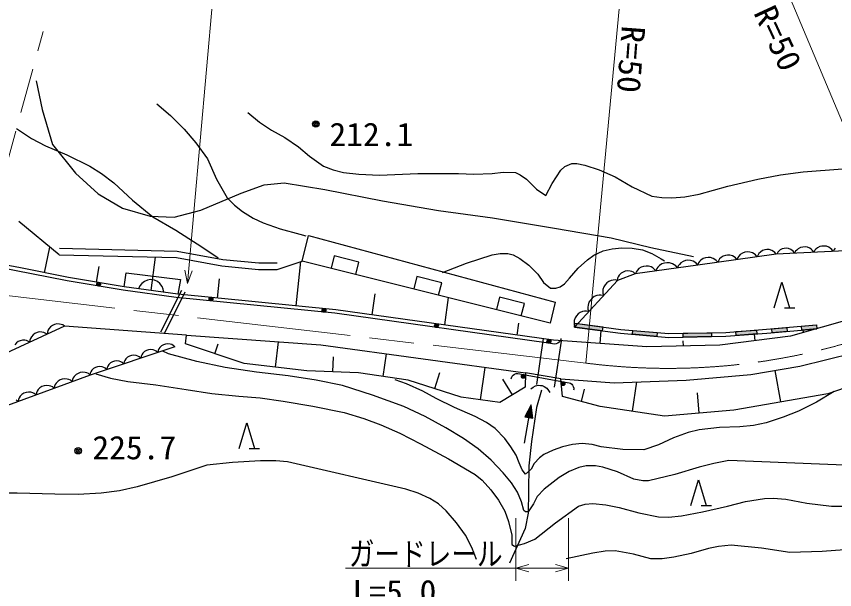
# Model space of a CAD drawing. Units: millimetres, scale not verified. Extents: x 40000 to 680000, y 20000 to 380000.
# Drawn here: x 73582 to 137444, y 228470 to 273244 of the extents above; entities that cross this region are included whole.
import ezdxf
from ezdxf.enums import TextEntityAlignment as Align

# ---------------------------------------------------------------- set-up
doc = ezdxf.new("R2010")
doc.units = ezdxf.units.MM
doc.header["$LTSCALE"] = 1000
doc.linetypes.add('CHAIN', pattern=[18.5, 12, -1.5, 3.5, -1.5])
for name, color, linetype, lineweight in [('M-BGD', 7, 'Continuous', 25), ('M-BMK', 2, 'CHAIN', 13), ('M-STR-HTXT', 7, 'Continuous', 13), ('M-STR-STR1', 1, 'Continuous', 25)]:
    doc.layers.add(name, color=color, linetype=linetype, lineweight=lineweight)
doc.styles.add('ＭＳ ゴシック', font='')
doc.styles.get('ＭＳ ゴシック').set_extended_font_data('MS Gothic')

msp = doc.modelspace()

# ---------------------------------------------------------------- hatches: boundary and pattern name
at = {"layer": 'M-BGD'}
for points in [[(117176, 249278), (119341, 248989), (119301, 248692), (117136, 248981)], [(134865, 249043), (136023, 249146), (136049, 248847), (134891, 248744)], [(121697, 248717), (123582, 248550), (123555, 248251), (121671, 248418)], [(125617, 248491), (127836, 248539), (127843, 248239), (125624, 248191)], [(129738, 248622), (131339, 248741), (131361, 248442), (129760, 248323)], [(132548, 248837), (133706, 248940), (133733, 248641), (132575, 248539)]]:
    msp.add_hatch(color=256, dxfattribs=at).paths.add_polyline_path(points)

# ---------------------------------------------------------------- linework, layer by layer
for p, q in [((75115, 268219), (75596, 265973)), ((75596, 265973), (76398, 263245)), ((76398, 263245), (78203, 260999)), ((78203, 260999), (79968, 259394)), ((91120, 259434), (92925, 260076)), ((92925, 260076), (94489, 260237)), ((94489, 260237), (97658, 259715)), ((79968, 259394), (81854, 258271)), ((87991, 258111), (91120, 259434)), ((97658, 259715), (102151, 258833)), ((102151, 258833), (106523, 258071)), ((81854, 258271), (84020, 257629)), ((85905, 257549), (87991, 258111)), ((106523, 258071), (110735, 257509)), ((84020, 257629), (85905, 257549)), ((110735, 257509), (115589, 256707)), ((76929, 254629), (73764, 257222)), ((95879, 254133), (96375, 256116)), ((96375, 256116), (115631, 250930)), ((115589, 256707), (120002, 255945)), ((120002, 255945), (123090, 255182)), ((75785, 253218), (76196, 255230)), ((76941, 255129), (86132, 254899)), ((86132, 254899), (89694, 254248)), ((123090, 255182), (126420, 254500)), ((130441, 254817), (130255, 254758)), ((130631, 254844), (130441, 254817)), ((130825, 254839), (130631, 254844)), ((131029, 254770), (130825, 254839)), ((131646, 254835), (131540, 254729)), ((131812, 254949), (131646, 254835)), ((131986, 255004), (131812, 254949)), ((132164, 255029), (131986, 255004)), ((132346, 255024), (132164, 255029)), ((132537, 254960), (132346, 255024)), ((132668, 254888), (132537, 254960)), ((132770, 254811), (132668, 254888)), ((132880, 254675), (132770, 254811)), ((138814, 254962), (132880, 254675)), ((132998, 254821), (132921, 254677)), ((133078, 254909), (132998, 254821)), ((133186, 254998), (133078, 254909)), ((133349, 255090), (133186, 254998)), ((133516, 255126), (133349, 255090)), ((133684, 255135), (133516, 255126)), ((133853, 255115), (133684, 255135)), ((134025, 255039), (133853, 255115)), ((134141, 254960), (134025, 255039)), ((134229, 254881), (134141, 254960)), ((134319, 254745), (134229, 254881)), ((134402, 254899), (134319, 254745)), ((134487, 254993), (134402, 254899)), ((134603, 255089), (134487, 254993)), ((134778, 255188), (134603, 255089)), ((134957, 255226), (134778, 255188)), ((135137, 255235), (134957, 255226)), ((135318, 255214), (135137, 255235)), ((135502, 255132), (135318, 255214)), ((135626, 255048), (135502, 255132)), ((135720, 254963), (135626, 255048)), ((135817, 254817), (135720, 254963)), ((135900, 254972), (135817, 254817)), ((135986, 255066), (135900, 254972)), ((136101, 255161), (135986, 255066)), ((136277, 255260), (136101, 255161)), ((136455, 255299), (136277, 255260)), ((136635, 255307), (136455, 255299)), ((136816, 255286), (136635, 255307)), ((137000, 255205), (136816, 255286)), ((137124, 255121), (137000, 255205)), ((137219, 255035), (137124, 255121)), ((137316, 254890), (137219, 255035)), ((137398, 255044), (137316, 254890)), ((137484, 255138), (137398, 255044)), ((73917, 253599), (70762, 254196)), ((76929, 254629), (86080, 254400)), ((84097, 251826), (84454, 254441)), ((86080, 254400), (89626, 253752)), ((89694, 254248), (92509, 253985)), ((98380, 254539), (98138, 253569)), ((100321, 254054), (98380, 254539)), ((125802, 254168), (125616, 254110)), ((125992, 254194), (125802, 254168)), ((126187, 254188), (125992, 254194)), ((126390, 254119), (126187, 254188)), ((132880, 254675), (126755, 253814)), ((127008, 254205), (126895, 254092)), ((127185, 254327), (127008, 254205)), ((127371, 254385), (127185, 254327)), ((127561, 254412), (127371, 254385)), ((127756, 254407), (127561, 254412)), ((127959, 254339), (127756, 254407)), ((128099, 254261), (127959, 254339)), ((128208, 254180), (128099, 254261)), ((128325, 254035), (128208, 254180)), ((128393, 254196), (128325, 254035)), ((128470, 254297), (128393, 254196)), ((128576, 254403), (128470, 254297)), ((128742, 254517), (128576, 254403)), ((128916, 254572), (128742, 254517)), ((129094, 254597), (128916, 254572)), ((129277, 254593), (129094, 254597)), ((129467, 254529), (129277, 254593)), ((129599, 254456), (129467, 254529)), ((129700, 254380), (129599, 254456)), ((129810, 254244), (129700, 254380)), ((129883, 254415), (129810, 254244)), ((129965, 254524), (129883, 254415)), ((130078, 254637), (129965, 254524)), ((130255, 254758), (130078, 254637)), ((131169, 254693), (131029, 254770)), ((131277, 254611), (131169, 254693)), ((131395, 254466), (131277, 254611)), ((131463, 254627), (131395, 254466)), ((131540, 254729), (131463, 254627)), ((77543, 252580), (71267, 253806)), ((77653, 252837), (73917, 253599)), ((79827, 252474), (80034, 253718)), ((89626, 253752), (92486, 253485)), ((92509, 253985), (93935, 253985)), ((93935, 253485), (95879, 254133)), ((95431, 250625), (95776, 254098)), ((115250, 249291), (95879, 254133)), ((100078, 253083), (100321, 254054)), ((126755, 253814), (121874, 253144)), ((122170, 253540), (122056, 253427)), ((122347, 253661), (122170, 253540)), ((122533, 253719), (122347, 253661)), ((122723, 253745), (122533, 253719)), ((122917, 253739), (122723, 253745)), ((123121, 253670), (122917, 253739)), ((123261, 253593), (123121, 253670)), ((123369, 253511), (123261, 253593)), ((123563, 253547), (123486, 253365)), ((123651, 253662), (123563, 253547)), ((123772, 253782), (123651, 253662)), ((123960, 253911), (123772, 253782)), ((124157, 253972), (123960, 253911)), ((124359, 254000), (124157, 253972)), ((124566, 253994), (124359, 254000)), ((124782, 253921), (124566, 253994)), ((124931, 253838), (124782, 253921)), ((125046, 253751), (124931, 253838)), ((125170, 253596), (125046, 253751)), ((125243, 253768), (125170, 253596)), ((125325, 253876), (125243, 253768)), ((125439, 253989), (125325, 253876)), ((125616, 254110), (125439, 253989)), ((126530, 254041), (126390, 254119)), ((126638, 253959), (126530, 254041)), ((126755, 253814), (126638, 253959)), ((126813, 253984), (126741, 253812)), ((126895, 254092), (126813, 253984)), ((82000, 252112), (82153, 253218)), ((82153, 253218), (86385, 252684)), ((92486, 253485), (93935, 253485)), ((104837, 252925), (104594, 251954)), ((106777, 252439), (104837, 252925)), ((121874, 253144), (120486, 252617)), ((120555, 252900), (120502, 252784)), ((120635, 253027), (120555, 252900)), ((120771, 253175), (120635, 253027)), ((120929, 253267), (120771, 253175)), ((121097, 253331), (120929, 253267)), ((121276, 253366), (121097, 253331)), ((121476, 253346), (121276, 253366)), ((121620, 253304), (121476, 253346)), ((121736, 253252), (121620, 253304)), ((121874, 253144), (121736, 253252)), ((121974, 253319), (121900, 253148)), ((122056, 253427), (121974, 253319)), ((123486, 253365), (123369, 253511)), ((81907, 251858), (77543, 252580)), ((82000, 252112), (77653, 252837)), ((83364, 252370), (83218, 252188)), ((83589, 252541), (83364, 252370)), ((83804, 252633), (83589, 252541)), ((84052, 252680), (83804, 252633)), ((84369, 252637), (84052, 252680)), ((84596, 252525), (84369, 252637)), ((84778, 252379), (84596, 252525)), ((84949, 252154), (84778, 252379)), ((86385, 252684), (86194, 251540)), ((89273, 251235), (89424, 252756)), ((106535, 251469), (106777, 252439)), ((120486, 252617), (117136, 248981)), ((119526, 252284), (119419, 252121)), ((119656, 252425), (119526, 252284)), ((119810, 252544), (119656, 252425)), ((120010, 252621), (119810, 252544)), ((120168, 252650), (120010, 252621)), ((120303, 252655), (120168, 252650)), ((120486, 252617), (120303, 252655)), ((120502, 252784), (120471, 252612)), ((132732, 250488), (133332, 252488)), ((133332, 252488), (133932, 250488)), ((86054, 251281), (81907, 251858)), ((86194, 251540), (82000, 252112)), ((83218, 252188), (83106, 251961)), ((84868, 248616), (86495, 251861)), ((85041, 251940), (84949, 252154)), ((85088, 251691), (85041, 251940)), ((85136, 248481), (86764, 251727)), ((119360, 251914), (119344, 251755)), ((119344, 251755), (119349, 251620)), ((119349, 251620), (119402, 251441)), ((119419, 252121), (119360, 251914)), ((98425, 250055), (86054, 251281)), ((98510, 250320), (86194, 251540)), ((101344, 249927), (101573, 251574)), ((107012, 249141), (107308, 251276)), ((111294, 251310), (111051, 250340)), ((113234, 250825), (111294, 251310)), ((118382, 251086), (118269, 250913)), ((118520, 251236), (118382, 251086)), ((118683, 251363), (118520, 251236)), ((118897, 251444), (118683, 251363)), ((119064, 251475), (118897, 251444)), ((119208, 251481), (119064, 251475)), ((119402, 251441), (119208, 251481)), ((112991, 249855), (113234, 250825)), ((115631, 250930), (115250, 249291)), ((118206, 250694), (118189, 250525)), ((118189, 250525), (118194, 250380)), ((118194, 250380), (118250, 250190)), ((118269, 250913), (118206, 250694)), ((133532, 250488), (134332, 250488)), ((115123, 247711), (98425, 250055)), ((115513, 247962), (98510, 250320)), ((117290, 249856), (117184, 249693)), ((117420, 249998), (117290, 249856)), ((117574, 250117), (117420, 249998)), ((117775, 250193), (117574, 250117)), ((117932, 250222), (117775, 250193)), ((118068, 250228), (117932, 250222)), ((118250, 250190), (118068, 250228)), ((139483, 249816), (134009, 248271)), ((76395, 249098), (76244, 248996)), ((76559, 249173), (76395, 249098)), ((76735, 249221), (76559, 249173)), ((76936, 249215), (76735, 249221)), ((77083, 249183), (76936, 249215)), ((77202, 249139), (77083, 249183)), ((77347, 249040), (77202, 249139)), ((112679, 248355), (112806, 249270)), ((117124, 249487), (117108, 249328)), ((117108, 249328), (117114, 249192)), ((117114, 249192), (117166, 249013)), ((117184, 249693), (117124, 249487)), ((117176, 249278), (120758, 248800)), ((132138, 248801), (136023, 249146)), ((136023, 249146), (136049, 248847)), ((77347, 249040), (71979, 246574)), ((75032, 248472), (74881, 248370)), ((75196, 248547), (75032, 248472)), ((75372, 248595), (75196, 248547)), ((75573, 248589), (75372, 248595)), ((75720, 248557), (75573, 248589)), ((75839, 248513), (75720, 248557)), ((75984, 248414), (75839, 248513)), ((76003, 248588), (75984, 248414)), ((76047, 248707), (76003, 248588)), ((76118, 248839), (76047, 248707)), ((76244, 248996), (76118, 248839)), ((86870, 248357), (77347, 249040)), ((117136, 248981), (120725, 248502)), ((119155, 247697), (119228, 248702)), ((120725, 248502), (124506, 248167)), ((120758, 248800), (124516, 248467)), ((124516, 248467), (128942, 248563)), ((128942, 248563), (132138, 248801)), ((128956, 248263), (132162, 248502)), ((131250, 247918), (131185, 248429)), ((132162, 248502), (136049, 248847)), ((135029, 248559), (134997, 248674)), ((73733, 247842), (73592, 247746)), ((73885, 247912), (73733, 247842)), ((74050, 247957), (73885, 247912)), ((74238, 247951), (74050, 247957)), ((74374, 247921), (74238, 247951)), ((74486, 247880), (74374, 247921)), ((74621, 247788), (74486, 247880)), ((74640, 247962), (74621, 247788)), ((74684, 248081), (74640, 247962)), ((74755, 248213), (74684, 248081)), ((74881, 248370), (74755, 248213)), ((86785, 247671), (86870, 248357)), ((86870, 248357), (97333, 247585)), ((93817, 245848), (94042, 247828)), ((122797, 247432), (115513, 247962)), ((115943, 247798), (115830, 247713)), ((116017, 247888), (115943, 247798)), ((116073, 248002), (116017, 247888)), ((116084, 248081), (116073, 248002)), ((124506, 248167), (128956, 248263)), ((125644, 247498), (125634, 247914)), ((134009, 248271), (128491, 247565)), ((73592, 247746), (73474, 247600)), ((85943, 247444), (79342, 245232)), ((83739, 247148), (83588, 247068)), ((83898, 247202), (83739, 247148)), ((84066, 247229), (83898, 247202)), ((84252, 247202), (84066, 247229)), ((84385, 247158), (84252, 247202)), ((84491, 247105), (84385, 247158)), ((84651, 247159), (84615, 246999)), ((84704, 247265), (84651, 247159)), ((84783, 247380), (84704, 247265)), ((84916, 247513), (84783, 247380)), ((85066, 247593), (84916, 247513)), ((85225, 247647), (85066, 247593)), ((85394, 247674), (85225, 247647)), ((85579, 247647), (85394, 247674)), ((85712, 247603), (85579, 247647)), ((85819, 247550), (85712, 247603)), ((85943, 247444), (85819, 247550)), ((91372, 246127), (86785, 247671)), ((89078, 246899), (89334, 247657)), ((97333, 247585), (113326, 245398)), ((115420, 247669), (115123, 247711)), ((115579, 247647), (115420, 247669)), ((115723, 247667), (115579, 247647)), ((115830, 247713), (115723, 247667)), ((128491, 247565), (122797, 247432)), ((134730, 245913), (140733, 247414)), ((82261, 246624), (82128, 246491)), ((82411, 246703), (82261, 246624)), ((82570, 246757), (82411, 246703)), ((82739, 246784), (82570, 246757)), ((82925, 246757), (82739, 246784)), ((83058, 246713), (82925, 246757)), ((83164, 246660), (83058, 246713)), ((83288, 246554), (83164, 246660)), ((83323, 246714), (83288, 246554)), ((83376, 246820), (83323, 246714)), ((83456, 246935), (83376, 246820)), ((83588, 247068), (83456, 246935)), ((84615, 246999), (84491, 247105)), ((98276, 245484), (98326, 246660)), ((102221, 245120), (102475, 246882)), ((79916, 245867), (79756, 245814)), ((80084, 245894), (79916, 245867)), ((80270, 245868), (80084, 245894)), ((80403, 245824), (80270, 245868)), ((80721, 245930), (80668, 245824)), ((80801, 246046), (80721, 245930)), ((80933, 246179), (80801, 246046)), ((81084, 246259), (80933, 246179)), ((81243, 246312), (81084, 246259)), ((81411, 246339), (81243, 246312)), ((81597, 246313), (81411, 246339)), ((81730, 246268), (81597, 246313)), ((81836, 246216), (81730, 246268)), ((81961, 246109), (81836, 246216)), ((81996, 246269), (81961, 246109)), ((82049, 246375), (81996, 246269)), ((82128, 246491), (82049, 246375)), ((96261, 245570), (91372, 246127)), ((130913, 245270), (134730, 245913)), ((79342, 245232), (68025, 241061)), ((78239, 245273), (78101, 245126)), ((78398, 245363), (78239, 245273)), ((78567, 245426), (78398, 245363)), ((78746, 245460), (78567, 245426)), ((78946, 245438), (78746, 245460)), ((79090, 245395), (78946, 245438)), ((79205, 245341), (79090, 245395)), ((79342, 245232), (79205, 245341)), ((79341, 245379), (79306, 245220)), ((79394, 245485), (79341, 245379)), ((79473, 245601), (79394, 245485)), ((79606, 245734), (79473, 245601)), ((79756, 245814), (79606, 245734)), ((80509, 245771), (80403, 245824)), ((80633, 245665), (80509, 245771)), ((80668, 245824), (80633, 245665)), ((100291, 245398), (96261, 245570)), ((104150, 244841), (100291, 245398)), ((106230, 244176), (106632, 245437)), ((109810, 243297), (110172, 245830)), ((112350, 245217), (112466, 245298)), ((112466, 245298), (112576, 245339)), ((112576, 245339), (112720, 245353)), ((112720, 245353), (112878, 245325)), ((112878, 245325), (113173, 245271)), ((113173, 245271), (116275, 244709)), ((113326, 245398), (113283, 244283)), ((116078, 244927), (113326, 245398)), ((125854, 244841), (130913, 245270)), ((133243, 243126), (132811, 245589)), ((141461, 245313), (136909, 243769)), ((76694, 244608), (76613, 244482)), ((76832, 244754), (76694, 244608)), ((76990, 244845), (76832, 244754)), ((77159, 244907), (76990, 244845)), ((77338, 244941), (77159, 244907)), ((77538, 244919), (77338, 244941)), ((77682, 244876), (77538, 244919)), ((77798, 244823), (77682, 244876)), ((77934, 244713), (77798, 244823)), ((77967, 244885), (77934, 244713)), ((78020, 245000), (77967, 244885)), ((78101, 245126), (78020, 245000)), ((108309, 243512), (104150, 244841)), ((112297, 243683), (111558, 244898)), ((112198, 244940), (112213, 245019)), ((112213, 245019), (112273, 245130)), ((112273, 245130), (112350, 245217)), ((116078, 244927), (120237, 244626)), ((116199, 243555), (116078, 244927)), ((116275, 244709), (116571, 244656)), ((116571, 244656), (116728, 244627)), ((116728, 244627), (116823, 244590)), ((116823, 244590), (116930, 244509)), ((120237, 244626), (125854, 244841)), ((121666, 242397), (122019, 244694)), ((75205, 243963), (75152, 243847)), ((75287, 244089), (75205, 243963)), ((75424, 244235), (75287, 244089)), ((75583, 244326), (75424, 244235)), ((75752, 244388), (75583, 244326)), ((75931, 244422), (75752, 244388)), ((76131, 244400), (75931, 244422)), ((76275, 244357), (76131, 244400)), ((76390, 244304), (76275, 244357)), ((76527, 244194), (76390, 244304)), ((76559, 244366), (76527, 244194)), ((76613, 244482), (76559, 244366)), ((113283, 244283), (111311, 243083)), ((113735, 244141), (113916, 244290)), ((113916, 244290), (114086, 244380)), ((114086, 244380), (114309, 244429)), ((114558, 244058), (114183, 242702)), ((114309, 244429), (114491, 244425)), ((114491, 244425), (114609, 244402)), ((114609, 244402), (114780, 244339)), ((114780, 244339), (114970, 244211)), ((114970, 244211), (115119, 244030)), ((115119, 244030), (115208, 243860)), ((116930, 244509), (116998, 244436)), ((116998, 244436), (117043, 244346)), ((117043, 244346), (117081, 244218)), ((117083, 244116), (117072, 244057)), ((117081, 244218), (117083, 244116)), ((117678, 243169), (117930, 244136)), ((73744, 243328), (73712, 243157)), ((73798, 243444), (73744, 243328)), ((73879, 243570), (73798, 243444)), ((74017, 243717), (73879, 243570)), ((74175, 243807), (74017, 243717)), ((74344, 243869), (74175, 243807)), ((74524, 243903), (74344, 243869)), ((74724, 243881), (74524, 243903)), ((74867, 243838), (74724, 243881)), ((74983, 243785), (74867, 243838)), ((75119, 243675), (74983, 243785)), ((75152, 243847), (75119, 243675)), ((111311, 243083), (108309, 243512)), ((119157, 242783), (116199, 243555)), ((126875, 242247), (126736, 243843)), ((136909, 243769), (129577, 242483)), ((73712, 243157), (73575, 243266)), ((113231, 239903), (113750, 242904)), ((113750, 242904), (113264, 241973)), ((113730, 242786), (113330, 242003)), ((113843, 241914), (113730, 242786)), ((113895, 241864), (113750, 242904)), ((114183, 242702), (113779, 240048)), ((124174, 242011), (119157, 242783)), ((113709, 242668), (113396, 242032)), ((113689, 242550), (113462, 242061)), ((113462, 242061), (113738, 242013)), ((113668, 242431), (113528, 242090)), ((113528, 242090), (113686, 242063)), ((113641, 242274), (113594, 242119)), ((113594, 242119), (113634, 242113)), ((113634, 242113), (113641, 242274)), ((113686, 242063), (113668, 242431)), ((113738, 242013), (113689, 242550)), ((113790, 241964), (113709, 242668)), ((129577, 242483), (124174, 242011)), ((90962, 239488), (91562, 241488)), ((91562, 241488), (92162, 239488)), ((113264, 241973), (113895, 241864)), ((113330, 242003), (113843, 241914)), ((113396, 242032), (113790, 241964)), ((91762, 239488), (92562, 239488)), ((113779, 240048), (113577, 238143)), ((113577, 238143), (113548, 236152)), ((126227, 235040), (126827, 237040)), ((126827, 237040), (127427, 235040)), ((113548, 236152), (113519, 234450)), ((127027, 235040), (127827, 235040)), ((113519, 234450), (113289, 233238)), ((113289, 233238), (112077, 230526))]:
    msp.add_line(p, q, dxfattribs=at)
for points in [[(84552, 266399), (85619, 265490), (86687, 264437), (87594, 263369), (88498, 262113), (89214, 260518), (90035, 259064), (90596, 258493), (91224, 258003), (92074, 257475), (92850, 257107), (94174, 256645), (95715, 256228), (96181, 256111)], [(91635, 265729), (92565, 264968), (93485, 264364), (94534, 263778), (95612, 263051), (96448, 262329), (97559, 261549), (98306, 261248), (99112, 261052), (100314, 260909), (101914, 260839), (104927, 260965), (108099, 260974), (109292, 260917), (110709, 260962), (111584, 261079), (112547, 261040), (112906, 260879), (113399, 260517), (114174, 259748), (114895, 259246), (115396, 260179), (116082, 261225), (116391, 261508), (116944, 261756), (117335, 261763), (117943, 261630), (119067, 261259), (120319, 260712), (121639, 259939), (123169, 259213), (123959, 259089), (124750, 259078), (125751, 259154), (126863, 259358), (129104, 259987), (131442, 260531), (133207, 260873), (134979, 261101), (138049, 261324)], [(73590, 264473), (74761, 263701), (75854, 263122), (77518, 262427), (79319, 261556), (80227, 260979), (81190, 260232), (82641, 258898), (84228, 257586), (86036, 256541), (88055, 255244), (89338, 254388)], [(106852, 253240), (108706, 253961), (110728, 254627), (111335, 254726), (111935, 254720), (112352, 254615), (112884, 254335), (113582, 253805), (114291, 253111), (114728, 252452), (115267, 252020), (115681, 252004), (116033, 252120), (116354, 252356), (116758, 252809), (117432, 253568), (118156, 254231), (118650, 254580), (119376, 254926), (120069, 255091), (120826, 255154), (121633, 255148), (122452, 255008), (123188, 254712), (123896, 254318), (124175, 254149)], [(138825, 238178), (129178, 238543), (128003, 238332), (126880, 238030), (124970, 237452), (122909, 236957), (122466, 236956), (121763, 237089), (120486, 237662), (119364, 238032), (118771, 238145), (118061, 238149), (117476, 238016), (116729, 237700), (115956, 237235), (115241, 236684), (114766, 236325), (114218, 235747), (113951, 235176), (113516, 234555), (113327, 234555), (113184, 234652), (113004, 235337), (112690, 236090), (112219, 236808), (111581, 237583), (110632, 238575), (109613, 239477), (108471, 240287), (107102, 241119), (105477, 242003), (103822, 242772), (101380, 243667), (99037, 244412), (96972, 244837), (94798, 245180), (92319, 245446), (89867, 245817), (87674, 246279), (85465, 246886), (85006, 247084)], [(79781, 245315), (80935, 244980), (82281, 244721), (84472, 244472), (86842, 244092), (88836, 243785), (90947, 243577), (92620, 243439), (94402, 243187), (96726, 242810), (99154, 242303), (100689, 241849), (102027, 241349), (103517, 240680), (105112, 239847), (107302, 238690), (109398, 237468), (109938, 237016), (110609, 236273), (111201, 235463), (111703, 234589), (112000, 233798), (112253, 232715), (112244, 231998), (112449, 231860), (113227, 232065), (114043, 232409), (115652, 233687), (117456, 234979), (117969, 235140), (118566, 235195), (119588, 235099), (120629, 234892), (122160, 234465), (123687, 234144), (124487, 234132), (125491, 234233), (127144, 234534), (129086, 235000), (130492, 235344), (131972, 235592), (132639, 235624), (133633, 235537), (135281, 235229), (137200, 234997), (139112, 234983)], [(137403, 243935), (136028, 243117), (134613, 242408), (133436, 241931), (132096, 241504), (131117, 241299), (130051, 241197), (128466, 241137), (126875, 240950), (126007, 240740), (124876, 240339), (123702, 239774), (122550, 239399), (120919, 239414), (119214, 239613), (118525, 239801), (117728, 239876), (116992, 239814), (116217, 239623), (115471, 239374), (114753, 239026), (114401, 238763), (113997, 238311), (113768, 237871), (113306, 237482), (113053, 237823), (112835, 238371), (112601, 238962), (112173, 239635), (111693, 240285), (110939, 241058), (110285, 241518), (109396, 241990), (107780, 242683), (106354, 243406), (105296, 243976), (104031, 244532), (103156, 244854)], [(109494, 230821), (109136, 231757), (108636, 232716), (107935, 233695), (107129, 234630), (106537, 235159), (105850, 235596), (104942, 236001), (103977, 236306), (94747, 238447), (93837, 238532), (92641, 238519), (90439, 238407), (88447, 238185), (85718, 237280), (83012, 236501), (81644, 236198), (80198, 235996), (78400, 235906), (76590, 235917), (73633, 236008), (70712, 235994), (66093, 235393)], [(140139, 231158), (139602, 231437), (138912, 231627), (136465, 231437), (133946, 231377), (131740, 231708), (129377, 231942), (128380, 231851), (127588, 231682), (126243, 231290), (124891, 231007), (123976, 230880), (123089, 230877), (121739, 231235), (120326, 231499), (119547, 231479), (118560, 231321), (116488, 230877)]]:
    msp.add_lwpolyline(points, dxfattribs=at)
for points in [[(117176, 249278), (119341, 248989), (119301, 248692), (117136, 248981)], [(134865, 249043), (136023, 249146), (136049, 248847), (134891, 248744)], [(121697, 248717), (123582, 248550), (123555, 248251), (121671, 248418)], [(125617, 248491), (127836, 248539), (127843, 248239), (125624, 248191)], [(129738, 248622), (131339, 248741), (131361, 248442), (129760, 248323)], [(132548, 248837), (133706, 248940), (133733, 248641), (132575, 248539)]]:
    msp.add_lwpolyline(points, close=True, dxfattribs=at)
for centre, radius in [((96955, 264839), 250), ((96955, 264839), 150), ((96955, 264839), 50), ((80000, 252326), 150), ((80000, 252326), 90), ((80000, 252326), 30), ((88770, 251163), 150), ((88770, 251163), 90), ((88770, 251163), 30), ((97587, 250289), 150), ((97587, 250289), 90), ((97587, 250289), 30), ((106370, 249091), 150), ((106370, 249091), 90), ((106370, 249091), 30), ((115144, 247859), 150), ((115144, 247859), 90), ((115144, 247859), 30), ((113146, 245124), 150), ((113146, 245124), 90), ((113146, 245124), 30), ((116249, 244561), 150), ((116249, 244561), 90), ((116249, 244561), 30), ((78403, 239314), 250), ((78403, 239314), 150), ((78403, 239314), 50)]:
    msp.add_circle(centre, radius, dxfattribs=at)
at = {"layer": 'M-BMK'}
for p, q in [((70355, 252717), (75679, 272069)), ((118022, 246164), (71083, 251637))]:
    msp.add_line(p, q, dxfattribs=at)
msp.add_arc((124444, 295750), 50000, 262.62119, 293.46474, dxfattribs=at)
at = {"layer": 'M-STR-HTXT'}
for p, q in [((86932, 252392), (89143, 277392)), ((133404, 276052), (144353, 249885)), ((120750, 275265), (118022, 246164)), ((86932, 252392), (86742, 253413)), ((87299, 253364), (86932, 252392)), ((112571, 234056), (112571, 229152)), ((116663, 229152), (116663, 234056)), ((112571, 230152), (99261, 230152)), ((112571, 230152), (113571, 230432)), ((113571, 229872), (112571, 230152)), ((112571, 230152), (116663, 230152)), ((115663, 230432), (116663, 230152)), ((116663, 230152), (115663, 229872))]:
    msp.add_line(p, q, dxfattribs=at)
at = {"layer": 'M-STR-STR1'}
for p, q in [((114707, 248074), (114177, 244483)), ((116092, 247869), (115562, 244279))]:
    msp.add_line(p, q, dxfattribs=at)

# ---------------------------------------------------------------- texts
at = {"layer": 'M-BGD', "style": 'ＭＳ ゴシック', "width": 1.05}
for s, p in [('212.1', (98014, 262561)), ('225.7', (79515, 238098))]:
    msp.add_text(s, height=1833, dxfattribs=at).set_placement(p, align=Align.BOTTOM_LEFT)
at = {"layer": 'M-STR-HTXT', "style": 'ＭＳ ゴシック', "width": 1.05}
for rotation, p in [(294.9, (130582, 273300)), (265.7, (120294, 272605))]:
    msp.add_text('R=50', height=1833, rotation=rotation, dxfattribs=at).set_placement(p, align=Align.BOTTOM_LEFT)
at = {"layer": 'M-STR-HTXT', "style": 'ＭＳ ゴシック'}
for s, width, p in [('ガードレール', 0.8, (99527, 229800)), ('L=5.0', 1.05, (99814, 226852))]:
    msp.add_text(s, height=1833, dxfattribs=dict(at, width=width)).set_placement(p, align=Align.BOTTOM_LEFT)

doc.saveas('drawing.dxf')
